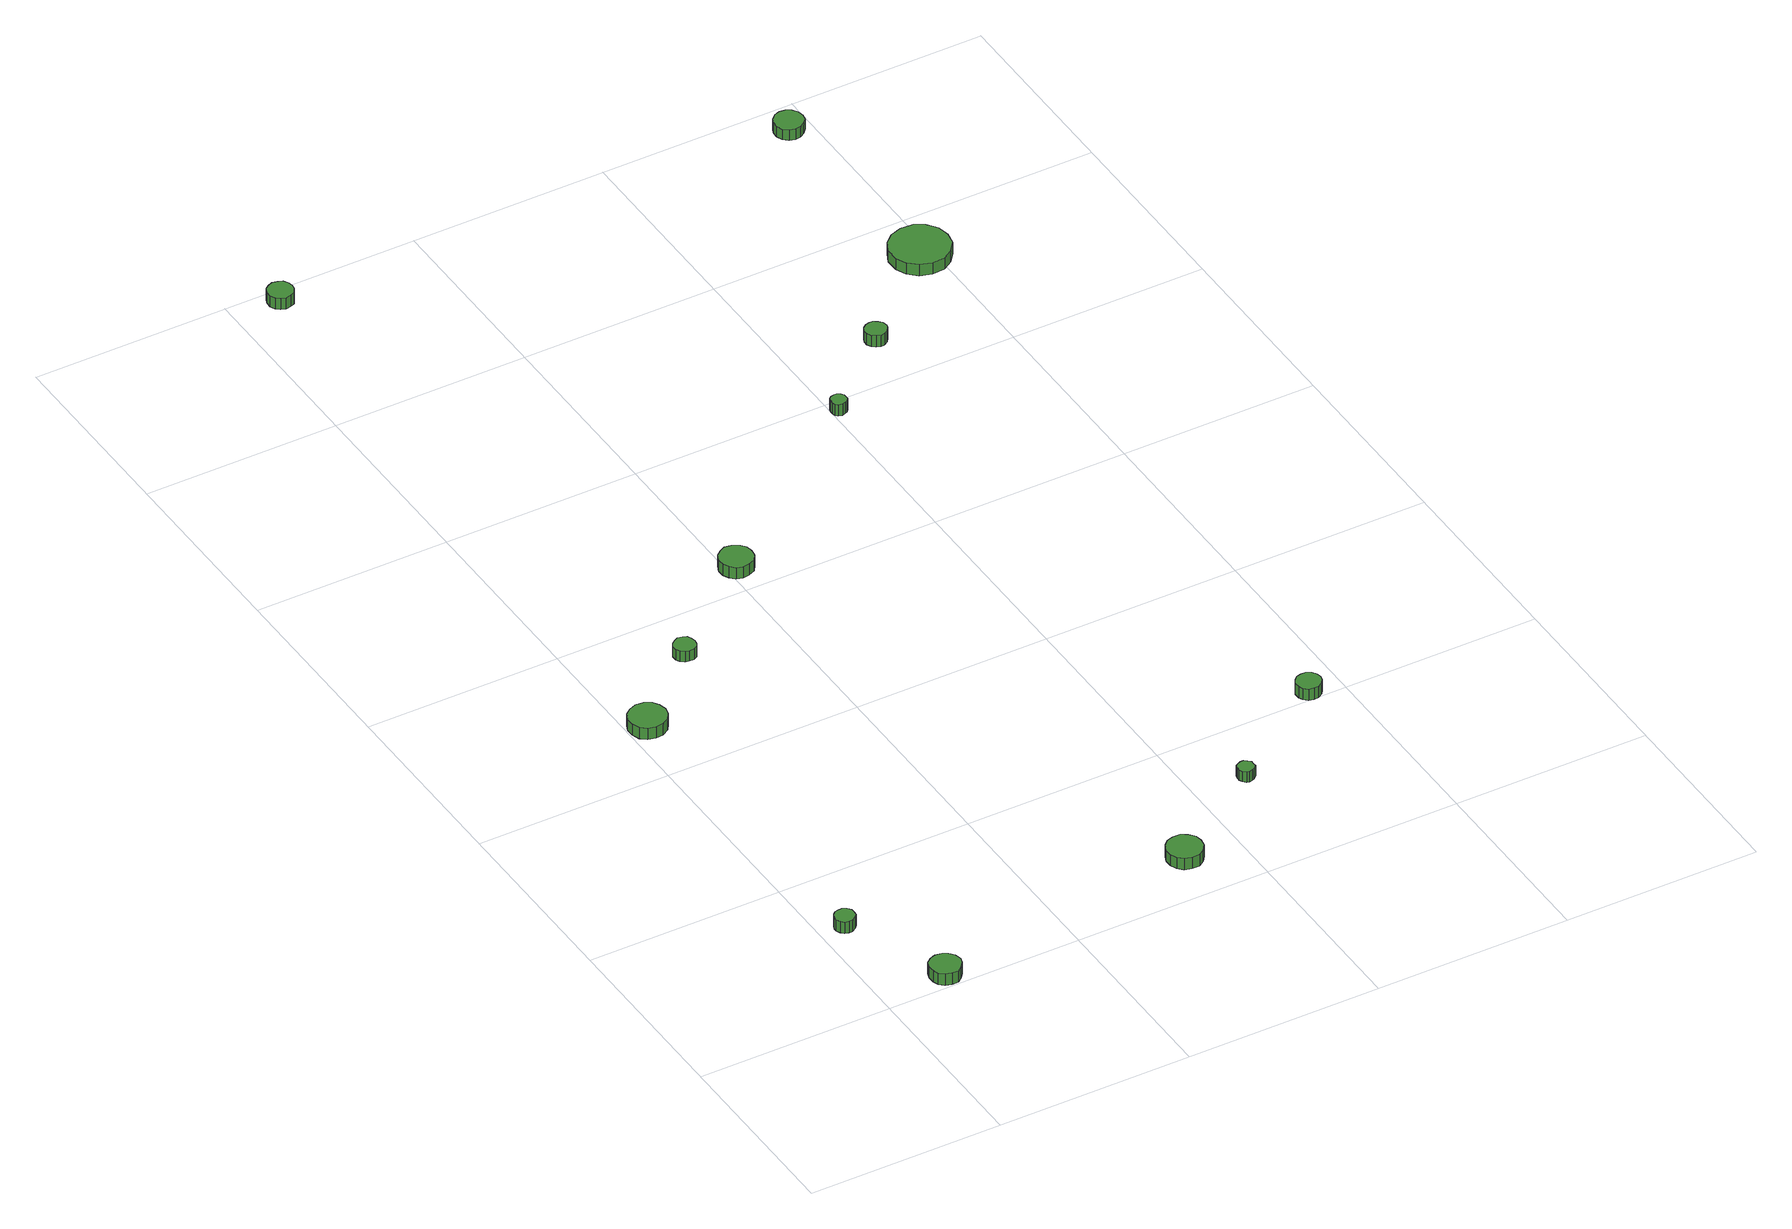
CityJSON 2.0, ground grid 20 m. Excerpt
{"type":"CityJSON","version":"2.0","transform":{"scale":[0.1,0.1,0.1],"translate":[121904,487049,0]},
"CityObjects":{
"tree1":{"type":"SolitaryVegetationObject","attributes":{"function":"something"},"geometry":[{"type":"MultiSurface","lod":"1","boundaries":[[[0,1,2,3,4,5,6,7,8,9,10,11,12,13,14]],[[15,16,17,18,19,20,21,22,23,24,25,26,27,28,29]],[[0,29,28,1]],[[1,28,27,2]],[[2,27,26,3]],[[3,26,25,4]],[[4,25,24,5]],[[5,24,23,6]],[[6,23,22,7]],[[7,22,21,8]],[[8,21,20,9]],[[9,20,19,10]],[[10,19,18,11]],[[11,18,17,12]],[[12,17,16,13]],[[13,16,15,14]],[[14,15,29,0]]]}]},
"tree2":{"type":"SolitaryVegetationObject","attributes":{"function":"something"},"geometry":[{"type":"MultiSurface","lod":"1","boundaries":[[[30,31,32,33,34,35,36,37,38,39,40,41,42,43,44]],[[45,46,47,48,49,50,51,52,53,54,55,56,57,58,59]],[[30,59,58,31]],[[31,58,57,32]],[[32,57,56,33]],[[33,56,55,34]],[[34,55,54,35]],[[35,54,53,36]],[[36,53,52,37]],[[37,52,51,38]],[[38,51,50,39]],[[39,50,49,40]],[[40,49,48,41]],[[41,48,47,42]],[[42,47,46,43]],[[43,46,45,44]],[[44,45,59,30]]]}]},
"tree3":{"type":"SolitaryVegetationObject","attributes":{"function":"something"},"geometry":[{"type":"MultiSurface","lod":"1","boundaries":[[[60,61,62,63,64,65,66,67,68,69,70,71,72,73,74]],[[75,76,77,78,79,80,81,82,83,84,85,86,87,88,89]],[[60,89,88,61]],[[61,88,87,62]],[[62,87,86,63]],[[63,86,85,64]],[[64,85,84,65]],[[65,84,83,66]],[[66,83,82,67]],[[67,82,81,68]],[[68,81,80,69]],[[69,80,79,70]],[[70,79,78,71]],[[71,78,77,72]],[[72,77,76,73]],[[73,76,75,74]],[[74,75,89,60]]]}]},
"tree4":{"type":"SolitaryVegetationObject","attributes":{"function":"something"},"geometry":[{"type":"MultiSurface","lod":"1","boundaries":[[[90,91,92,93,94,95,96,97,98,99,100,101,102,103,104]],[[105,106,107,108,109,110,111,112,113,114,115,116,117,118,119]],[[90,119,118,91]],[[91,118,117,92]],[[92,117,116,93]],[[93,116,115,94]],[[94,115,114,95]],[[95,114,113,96]],[[96,113,112,97]],[[97,112,111,98]],[[98,111,110,99]],[[99,110,109,100]],[[100,109,108,101]],[[101,108,107,102]],[[102,107,106,103]],[[103,106,105,104]],[[104,105,119,90]]]}]},
"tree5":{"type":"SolitaryVegetationObject","attributes":{"function":"something"},"geometry":[{"type":"MultiSurface","lod":"1","boundaries":[[[120,121,122,123,124,125,126,127,128,129,130,131,132,133,134]],[[135,136,137,138,139,140,141,142,143,144,145,146,147,148,149]],[[120,149,148,121]],[[121,148,147,122]],[[122,147,146,123]],[[123,146,145,124]],[[124,145,144,125]],[[125,144,143,126]],[[126,143,142,127]],[[127,142,141,128]],[[128,141,140,129]],[[129,140,139,130]],[[130,139,138,131]],[[131,138,137,132]],[[132,137,136,133]],[[133,136,135,134]],[[134,135,149,120]]]}]},
"tree6":{"type":"SolitaryVegetationObject","attributes":{"function":"something"},"geometry":[{"type":"MultiSurface","lod":"1","boundaries":[[[150,151,152,153,154,155,156,157,158,159,160,161,162,163,164]],[[165,166,167,168,169,170,171,172,173,174,175,176,177,178,179]],[[150,179,178,151]],[[151,178,177,152]],[[152,177,176,153]],[[153,176,175,154]],[[154,175,174,155]],[[155,174,173,156]],[[156,173,172,157]],[[157,172,171,158]],[[158,171,170,159]],[[159,170,169,160]],[[160,169,168,161]],[[161,168,167,162]],[[162,167,166,163]],[[163,166,165,164]],[[164,165,179,150]]]}]},
"tree7":{"type":"SolitaryVegetationObject","attributes":{"function":"something"},"geometry":[{"type":"MultiSurface","lod":"1","boundaries":[[[180,181,182,183,184,185,186,187,188,189,190,191,192,193,194]],[[195,196,197,198,199,200,201,202,203,204,205,206,207,208,209]],[[180,209,208,181]],[[181,208,207,182]],[[182,207,206,183]],[[183,206,205,184]],[[184,205,204,185]],[[185,204,203,186]],[[186,203,202,187]],[[187,202,201,188]],[[188,201,200,189]],[[189,200,199,190]],[[190,199,198,191]],[[191,198,197,192]],[[192,197,196,193]],[[193,196,195,194]],[[194,195,209,180]]]}]},
"tree8":{"type":"SolitaryVegetationObject","attributes":{"function":"something"},"geometry":[{"type":"MultiSurface","lod":"1","boundaries":[[[210,211,212,213,214,215,216,217,218,219,220,221,222,223,224]],[[225,226,227,228,229,230,231,232,233,234,235,236,237,238,239]],[[210,239,238,211]],[[211,238,237,212]],[[212,237,236,213]],[[213,236,235,214]],[[214,235,234,215]],[[215,234,233,216]],[[216,233,232,217]],[[217,232,231,218]],[[218,231,230,219]],[[219,230,229,220]],[[220,229,228,221]],[[221,228,227,222]],[[222,227,226,223]],[[223,226,225,224]],[[224,225,239,210]]]}]},
"tree9":{"type":"SolitaryVegetationObject","attributes":{"function":"something"},"geometry":[{"type":"MultiSurface","lod":"1","boundaries":[[[240,241,242,243,244,245,246,247,248,249,250,251,252,253,254]],[[255,256,257,258,259,260,261,262,263,264,265,266,267,268,269]],[[240,269,268,241]],[[241,268,267,242]],[[242,267,266,243]],[[243,266,265,244]],[[244,265,264,245]],[[245,264,263,246]],[[246,263,262,247]],[[247,262,261,248]],[[248,261,260,249]],[[249,260,259,250]],[[250,259,258,251]],[[251,258,257,252]],[[252,257,256,253]],[[253,256,255,254]],[[254,255,269,240]]]}]},
"tree10":{"type":"SolitaryVegetationObject","attributes":{"function":"something"},"geometry":[{"type":"MultiSurface","lod":"1","boundaries":[[[270,271,272,273,274,275,276,277,278,279,280,281,282,283,284]],[[285,286,287,288,289,290,291,292,293,294,295,296,297,298,299]],[[270,299,298,271]],[[271,298,297,272]],[[272,297,296,273]],[[273,296,295,274]],[[274,295,294,275]],[[275,294,293,276]],[[276,293,292,277]],[[277,292,291,278]],[[278,291,290,279]],[[279,290,289,280]],[[280,289,288,281]],[[281,288,287,282]],[[282,287,286,283]],[[283,286,285,284]],[[284,285,299,270]]]}]},
"tree11":{"type":"SolitaryVegetationObject","attributes":{"function":"something"},"geometry":[{"type":"MultiSurface","lod":"1","boundaries":[[[300,301,302,303,304,305,306,307,308,309,310,311,312,313,314]],[[315,316,317,318,319,320,321,322,323,324,325,326,327,328,329]],[[300,329,328,301]],[[301,328,327,302]],[[302,327,326,303]],[[303,326,325,304]],[[304,325,324,305]],[[305,324,323,306]],[[306,323,322,307]],[[307,322,321,308]],[[308,321,320,309]],[[309,320,319,310]],[[310,319,318,311]],[[311,318,317,312]],[[312,317,316,313]],[[313,316,315,314]],[[314,315,329,300]]]}]},
"tree12":{"type":"SolitaryVegetationObject","attributes":{"function":"something"},"geometry":[{"type":"MultiSurface","lod":"1","boundaries":[[[330,331,332,333,334,335,336,337,338,339,340,341,342,343,344]],[[345,346,347,348,349,350,351,352,353,354,355,356,357,358,359]],[[330,359,358,331]],[[331,358,357,332]],[[332,357,356,333]],[[333,356,355,334]],[[334,355,354,335]],[[335,354,353,336]],[[336,353,352,337]],[[337,352,351,338]],[[338,351,350,339]],[[339,350,349,340]],[[340,349,348,341]],[[341,348,347,342]],[[342,347,346,343]],[[343,346,345,344]],[[344,345,359,330]]]}]},
"tree13":{"type":"SolitaryVegetationObject","attributes":{"function":"something"},"geometry":[{"type":"MultiSurface","lod":"1","boundaries":[[[360,361,362,363,364,365,366,367,368,369,370,371,372,373,374]],[[375,376,377,378,379,380,381,382,383,384,385,386,387,388,389]],[[360,389,388,361]],[[361,388,387,362]],[[362,387,386,363]],[[363,386,385,364]],[[364,385,384,365]],[[365,384,383,366]],[[366,383,382,367]],[[367,382,381,368]],[[368,381,380,369]],[[369,380,379,370]],[[370,379,378,371]],[[371,378,377,372]],[[372,377,376,373]],[[373,376,375,374]],[[374,375,389,360]]]}]}
},
"vertices":[
[33,120,20],[33,124,20],[30,128,20],[26,130,20],[22,130,20],[18,129,20],[15,126,20],[13,122,20],[13,118,20],[15,114,20],[18,111,20],[22,110,20],[26,110,20],[30,113,20],[33,116,20],[33,116,7],[30,113,7],[26,110,7],[22,110,7],[18,111,7],[15,114,7],[13,118,7],[13,122,7],[15,126,7],[18,129,7],[22,130,7],[26,130,7],[30,128,7],[33,124,7],[33,120,7],
[85,16,16],[83,23,16],[79,28,16],[74,31,16],[67,32,16],[61,30,16],[56,26,16],[54,20,16],[54,13,16],[56,7,16],[61,3,16],[67,1,16],[74,1,16],[79,5,16],[83,10,16],[83,10,3],[79,5,3],[74,1,3],[67,1,3],[61,3,3],[56,7,3],[54,13,3],[54,20,3],[56,26,3],[61,30,3],[67,32,3],[74,31,3],[79,28,3],[83,23,3],[85,16,3],
[40,472,15],[38,480,15],[34,486,15],[27,490,15],[19,491,15],[11,488,15],[5,483,15],[2,476,15],[2,468,15],[5,460,15],[11,455,15],[19,453,15],[27,454,15],[34,458,15],[38,464,15],[38,464,2],[34,458,2],[27,454,2],[19,453,2],[11,455,2],[5,460,2],[2,468,2],[2,476,2],[5,483,2],[11,488,2],[19,491,2],[27,490,2],[34,486,2],[38,480,2],[40,472,2],
[114,546,15],[113,550,15],[111,554,15],[107,556,15],[102,557,15],[98,555,15],[94,552,15],[92,548,15],[92,543,15],[94,539,15],[98,536,15],[102,535,15],[107,535,15],[111,537,15],[113,541,15],[113,541,3],[111,537,3],[107,535,3],[102,535,3],[98,536,3],[94,539,3],[92,543,3],[92,548,3],[94,552,3],[98,555,3],[102,557,3],[107,556,3],[111,554,3],[113,550,3],[114,546,3],
[362,55,17],[361,62,17],[356,68,17],[350,72,17],[342,72,17],[335,70,17],[330,65,17],[327,58,17],[327,51,17],[330,44,17],[335,39,17],[342,37,17],[350,37,17],[356,41,17],[361,47,17],[361,47,4],[356,41,4],[350,37,4],[342,37,4],[335,39,4],[330,44,4],[327,51,4],[327,58,4],[330,65,4],[335,70,4],[342,72,4],[350,72,4],[356,68,4],[361,62,4],[362,55,4],
[224,631,18],[223,638,18],[219,643,18],[212,647,18],[205,648,18],[199,645,18],[194,641,18],[191,634,18],[191,627,18],[194,621,18],[199,616,18],[205,614,18],[212,615,18],[219,618,18],[223,624,18],[223,624,5],[219,618,5],[212,615,5],[205,614,5],[199,616,5],[194,621,5],[191,627,5],[191,634,5],[194,641,5],[199,645,5],[205,648,5],[212,647,5],[219,643,5],[223,638,5],[224,631,5],
[58,1177,22],[57,1182,22],[54,1187,22],[49,1189,22],[44,1190,22],[39,1188,22],[35,1185,22],[33,1180,22],[33,1174,22],[35,1169,22],[39,1166,22],[44,1164,22],[49,1165,22],[54,1167,22],[57,1172,22],[57,1172,9],[54,1167,9],[49,1165,9],[44,1164,9],[39,1166,9],[35,1169,9],[33,1174,9],[33,1180,9],[35,1185,9],[39,1188,9],[44,1190,9],[49,1189,9],[54,1187,9],[57,1182,9],[58,1177,9],
[462,131,15],[462,134,15],[459,137,15],[456,139,15],[453,139,15],[450,138,15],[447,136,15],[446,132,15],[446,129,15],[447,126,15],[450,123,15],[453,122,15],[456,123,15],[459,124,15],[462,127,15],[462,127,3],[459,124,3],[456,123,3],[453,122,3],[450,123,3],[447,126,3],[446,129,3],[446,132,3],[447,136,3],[450,138,3],[453,139,3],[456,139,3],[459,137,3],[462,134,3],[462,131,3],
[580,211,15],[579,216,15],[576,220,15],[571,223,15],[566,223,15],[561,222,15],[557,218,15],[555,214,15],[555,208,15],[557,204,15],[561,200,15],[566,199,15],[571,199,15],[576,202,15],[579,206,15],[579,206,2],[576,202,2],[571,199,2],[566,199,2],[561,200,2],[557,204,2],[555,208,2],[555,214,2],[557,218,2],[561,222,2],[566,223,2],[571,223,2],[576,220,2],[579,216,2],[580,211,2],
[414,785,17],[414,788,17],[412,791,17],[409,793,17],[406,793,17],[402,792,17],[400,790,17],[399,787,17],[399,783,17],[400,780,17],[402,778,17],[406,777,17],[409,778,17],[412,779,17],[414,782,17],[414,782,4],[412,779,4],[409,778,4],[406,777,4],[402,778,4],[400,780,4],[399,783,4],[399,787,4],[400,790,4],[402,792,4],[406,793,4],[409,793,4],[412,791,4],[414,788,4],[414,785,4],
[501,860,15],[500,865,15],[497,868,15],[493,871,15],[489,871,15],[485,870,15],[481,867,15],[479,863,15],[479,858,15],[481,854,15],[485,851,15],[489,849,15],[493,850,15],[497,852,15],[500,856,15],[500,856,2],[497,852,2],[493,850,2],[489,849,2],[485,851,2],[481,854,2],[479,858,2],[479,863,2],[481,867,2],[485,870,2],[489,871,2],[493,871,2],[497,868,2],[500,865,2],[501,860,2],
[617,948,15],[615,960,15],[607,970,15],[597,976,15],[584,977,15],[572,973,15],[563,965,15],[558,954,15],[558,941,15],[563,930,15],[572,922,15],[584,918,15],[597,919,15],[607,925,15],[615,935,15],[615,935,2],[607,925,2],[597,919,2],[584,918,2],[572,922,2],[563,930,2],[558,941,2],[558,954,2],[563,965,2],[572,973,2],[584,977,2],[597,976,2],[607,970,2],[615,960,2],[617,948,2],
[592,1167,15],[591,1173,15],[587,1178,15],[582,1181,15],[576,1182,15],[570,1180,15],[565,1175,15],[563,1170,15],[563,1164,15],[565,1158,15],[570,1154,15],[576,1152,15],[582,1153,15],[587,1156,15],[591,1161,15],[591,1161,3],[587,1156,3],[582,1153,3],[576,1152,3],[570,1154,3],[565,1158,3],[563,1164,3],[563,1170,3],[565,1175,3],[570,1180,3],[576,1182,3],[582,1181,3],[587,1178,3],[591,1173,3],[592,1167,3]
]}
